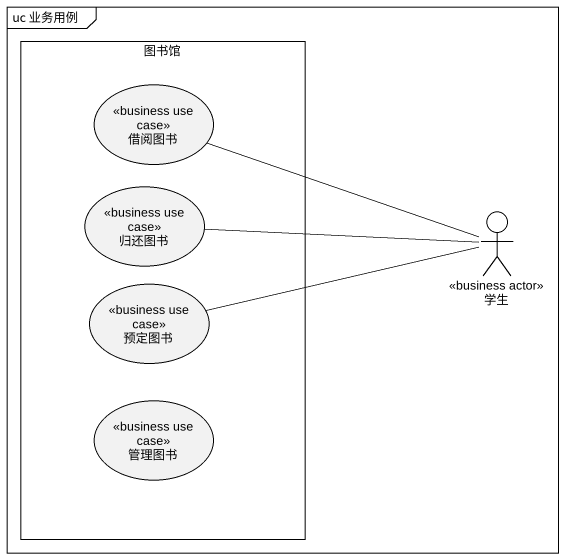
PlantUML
@startuml
mainframe uc 业务用例
rectangle 图书馆 {
  usecase 借阅图书 <<business use case>>
  usecase 归还图书 <<business use case>>
  usecase 预定图书 <<business use case>>
  usecase 管理图书 <<business use case>>
}
actor 学生 <<business actor>>
学生 -left- 借阅图书
学生 -left- 归还图书
学生 -left- 预定图书
@enduml
